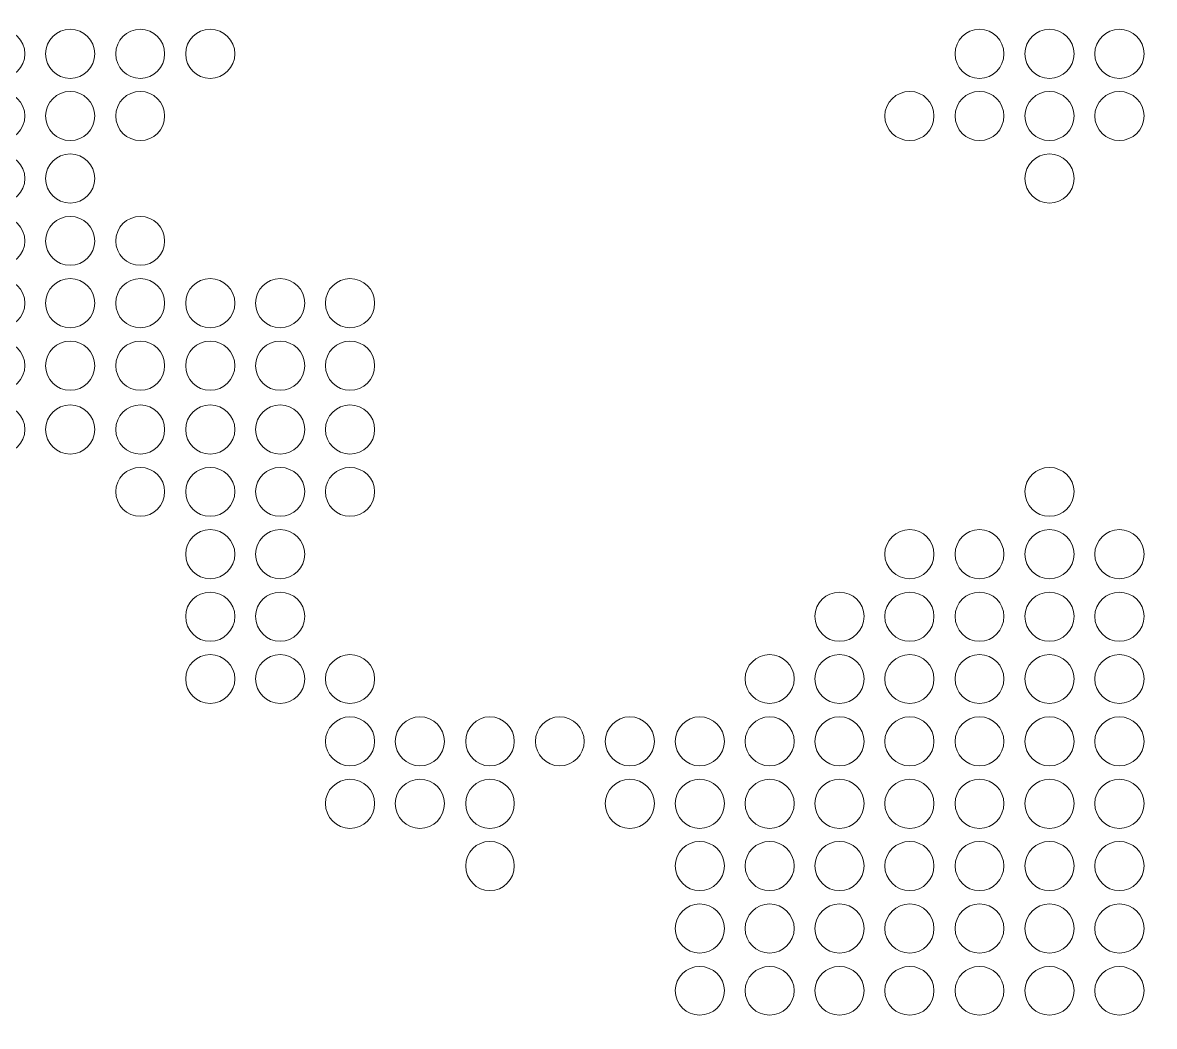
# Model space of a CAD drawing. Header units: inches. Extents: x 243 to 900, y -519 to -86.
# Drawn here: x 357.24 to 397.29, y -312.63 to -277.12 of the extents above; entities that cross this region are included whole.
import ezdxf

# ---------------------------------------------------------------- set-up
doc = ezdxf.new("R2010")
doc.units = ezdxf.units.IN
doc.header["$MEASUREMENT"] = 0
doc.layers.add('Layer 1', color=7, linetype='Continuous')

# ---------------------------------------------------------------- blocks, each defined once
blk = doc.blocks.new('block 3')
at = {"layer": 'Layer 1', "lineweight": 0}
blk.add_open_spline([(898.138, -484.267), (898.138, -494.991), (889.368, -503.763), (878.645, -503.763), (878.645, -503.763), (266.12, -503.763), (266.12, -503.763), (255.397, -503.763), (246.624, -494.991), (246.624, -484.267), (246.624, -484.267), (246.624, -108.507), (246.624, -108.507), (246.624, -97.783), (255.397, -89.011), (266.12, -89.011), (266.12, -89.011), (878.645, -89.011), (878.645, -89.011), (889.368, -89.011), (898.138, -97.783), (898.138, -108.507), (898.138, -108.507), (898.138, -484.267), (898.138, -484.267)], degree=3, knots=[0, 0, 0, 0, 1, 1, 1, 2, 2, 2, 3, 3, 3, 4, 4, 4, 5, 5, 5, 6, 6, 6, 7, 7, 7, 8, 8, 8, 8], dxfattribs=at)
blk = doc.blocks.new('block 2')
at = {"layer": 'Layer 1'}
blk.add_blockref('block 3', (0, 0), dxfattribs=at)
blk = doc.blocks.new('block 68')
at = {"layer": 'Layer 1', "lineweight": 0}
for points in [[(357.322, -278.224), (357.322, -278.698), (356.923, -279.095), (356.449, -279.095), (355.979, -279.095), (355.58, -278.698), (355.58, -278.224), (355.58, -277.736), (355.979, -277.355), (356.449, -277.355), (356.923, -277.355), (357.322, -277.736), (357.322, -278.224)], [(359.794, -278.224), (359.794, -278.698), (359.411, -279.095), (358.921, -279.095), (358.451, -279.095), (358.052, -278.698), (358.052, -278.224), (358.052, -277.736), (358.451, -277.355), (358.921, -277.355), (359.411, -277.355), (359.794, -277.736), (359.794, -278.224)], [(362.266, -278.224), (362.266, -278.698), (361.882, -279.095), (361.409, -279.095), (360.923, -279.095), (360.54, -278.698), (360.54, -278.224), (360.54, -277.736), (360.923, -277.355), (361.409, -277.355), (361.882, -277.355), (362.266, -277.736), (362.266, -278.224)], [(364.751, -278.224), (364.751, -278.698), (364.352, -279.095), (363.881, -279.095), (363.392, -279.095), (363.011, -278.698), (363.011, -278.224), (363.011, -277.736), (363.392, -277.355), (363.881, -277.355), (364.352, -277.355), (364.751, -277.736), (364.751, -278.224)], [(391.959, -278.224), (391.959, -278.698), (391.576, -279.095), (391.102, -279.095), (390.616, -279.095), (390.235, -278.698), (390.235, -278.224), (390.235, -277.736), (390.616, -277.355), (391.102, -277.355), (391.576, -277.355), (391.959, -277.736), (391.959, -278.224)], [(394.442, -278.224), (394.442, -278.698), (394.048, -279.095), (393.577, -279.095), (393.085, -279.095), (392.707, -278.698), (392.707, -278.224), (392.707, -277.736), (393.085, -277.355), (393.577, -277.355), (394.048, -277.355), (394.442, -277.736), (394.442, -278.224)], [(396.919, -278.224), (396.919, -278.698), (396.522, -279.095), (396.046, -279.095), (395.576, -279.095), (395.177, -278.698), (395.177, -278.224), (395.177, -277.736), (395.576, -277.355), (396.046, -277.355), (396.522, -277.355), (396.919, -277.736), (396.919, -278.224)]]:
    blk.add_open_spline(points, degree=3, knots=[0, 0, 0, 0, 1, 1, 1, 2, 2, 2, 3, 3, 3, 4, 4, 4, 4], dxfattribs=at)
blk = doc.blocks.new('block 69')
at = {"layer": 'Layer 1', "lineweight": 0}
for points in [[(357.322, -280.421), (357.322, -280.91), (356.923, -281.29), (356.449, -281.29), (355.979, -281.29), (355.58, -280.91), (355.58, -280.421), (355.58, -279.948), (355.979, -279.552), (356.449, -279.552), (356.923, -279.552), (357.322, -279.948), (357.322, -280.421)], [(359.794, -280.421), (359.794, -280.91), (359.411, -281.29), (358.921, -281.29), (358.451, -281.29), (358.052, -280.91), (358.052, -280.421), (358.052, -279.948), (358.451, -279.552), (358.921, -279.552), (359.411, -279.552), (359.794, -279.948), (359.794, -280.421)], [(362.266, -280.421), (362.266, -280.91), (361.882, -281.29), (361.409, -281.29), (360.923, -281.29), (360.54, -280.91), (360.54, -280.421), (360.54, -279.948), (360.923, -279.552), (361.409, -279.552), (361.882, -279.552), (362.266, -279.948), (362.266, -280.421)], [(389.487, -280.421), (389.487, -280.91), (389.106, -281.29), (388.633, -281.29), (388.144, -281.29), (387.745, -280.91), (387.745, -280.421), (387.745, -279.948), (388.144, -279.552), (388.633, -279.552), (389.106, -279.552), (389.487, -279.948), (389.487, -280.421)], [(391.959, -280.421), (391.959, -280.91), (391.576, -281.29), (391.102, -281.29), (390.616, -281.29), (390.235, -280.91), (390.235, -280.421), (390.235, -279.948), (390.616, -279.552), (391.102, -279.552), (391.576, -279.552), (391.959, -279.948), (391.959, -280.421)], [(394.442, -280.421), (394.442, -280.91), (394.048, -281.29), (393.577, -281.29), (393.085, -281.29), (392.707, -280.91), (392.707, -280.421), (392.707, -279.948), (393.085, -279.552), (393.577, -279.552), (394.048, -279.552), (394.442, -279.948), (394.442, -280.421)], [(396.919, -280.421), (396.919, -280.91), (396.522, -281.29), (396.046, -281.29), (395.576, -281.29), (395.177, -280.91), (395.177, -280.421), (395.177, -279.948), (395.576, -279.552), (396.046, -279.552), (396.522, -279.552), (396.919, -279.948), (396.919, -280.421)]]:
    blk.add_open_spline(points, degree=3, knots=[0, 0, 0, 0, 1, 1, 1, 2, 2, 2, 3, 3, 3, 4, 4, 4, 4], dxfattribs=at)
blk = doc.blocks.new('block 70')
at = {"layer": 'Layer 1', "lineweight": 0}
for points in [[(357.322, -282.635), (357.322, -283.107), (356.923, -283.505), (356.449, -283.505), (355.979, -283.505), (355.58, -283.107), (355.58, -282.635), (355.58, -282.146), (355.979, -281.765), (356.449, -281.765), (356.923, -281.765), (357.322, -282.146), (357.322, -282.635)], [(359.794, -282.635), (359.794, -283.107), (359.411, -283.505), (358.921, -283.505), (358.451, -283.505), (358.052, -283.107), (358.052, -282.635), (358.052, -282.146), (358.451, -281.765), (358.921, -281.765), (359.411, -281.765), (359.794, -282.146), (359.794, -282.635)], [(394.442, -282.635), (394.442, -283.107), (394.048, -283.505), (393.577, -283.505), (393.085, -283.505), (392.707, -283.107), (392.707, -282.635), (392.707, -282.146), (393.085, -281.765), (393.577, -281.765), (394.048, -281.765), (394.442, -282.146), (394.442, -282.635)]]:
    blk.add_open_spline(points, degree=3, knots=[0, 0, 0, 0, 1, 1, 1, 2, 2, 2, 3, 3, 3, 4, 4, 4, 4], dxfattribs=at)
blk = doc.blocks.new('block 71')
at = {"layer": 'Layer 1', "lineweight": 0}
for points in [[(357.322, -284.846), (357.322, -285.32), (356.923, -285.702), (356.449, -285.702), (355.979, -285.702), (355.58, -285.32), (355.58, -284.846), (355.58, -284.359), (355.979, -283.977), (356.449, -283.977), (356.923, -283.977), (357.322, -284.359), (357.322, -284.846)], [(359.794, -284.846), (359.794, -285.32), (359.411, -285.702), (358.921, -285.702), (358.451, -285.702), (358.052, -285.32), (358.052, -284.846), (358.052, -284.359), (358.451, -283.977), (358.921, -283.977), (359.411, -283.977), (359.794, -284.359), (359.794, -284.846)], [(362.266, -284.846), (362.266, -285.32), (361.882, -285.702), (361.409, -285.702), (360.923, -285.702), (360.54, -285.32), (360.54, -284.846), (360.54, -284.359), (360.923, -283.977), (361.409, -283.977), (361.882, -283.977), (362.266, -284.359), (362.266, -284.846)]]:
    blk.add_open_spline(points, degree=3, knots=[0, 0, 0, 0, 1, 1, 1, 2, 2, 2, 3, 3, 3, 4, 4, 4, 4], dxfattribs=at)
blk = doc.blocks.new('block 72')
at = {"layer": 'Layer 1', "lineweight": 0}
for points in [[(357.322, -287.045), (357.322, -287.533), (356.923, -287.913), (356.449, -287.913), (355.979, -287.913), (355.58, -287.533), (355.58, -287.045), (355.58, -286.556), (355.979, -286.174), (356.449, -286.174), (356.923, -286.174), (357.322, -286.556), (357.322, -287.045)], [(359.794, -287.045), (359.794, -287.533), (359.411, -287.913), (358.921, -287.913), (358.451, -287.913), (358.052, -287.533), (358.052, -287.045), (358.052, -286.556), (358.451, -286.174), (358.921, -286.174), (359.411, -286.174), (359.794, -286.556), (359.794, -287.045)], [(362.266, -287.045), (362.266, -287.533), (361.882, -287.913), (361.409, -287.913), (360.923, -287.913), (360.54, -287.533), (360.54, -287.045), (360.54, -286.556), (360.923, -286.174), (361.409, -286.174), (361.882, -286.174), (362.266, -286.556), (362.266, -287.045)], [(364.751, -287.045), (364.751, -287.533), (364.352, -287.913), (363.881, -287.913), (363.392, -287.913), (363.011, -287.533), (363.011, -287.045), (363.011, -286.556), (363.392, -286.174), (363.881, -286.174), (364.352, -286.174), (364.751, -286.556), (364.751, -287.045)], [(367.223, -287.045), (367.223, -287.533), (366.829, -287.913), (366.353, -287.913), (365.867, -287.913), (365.486, -287.533), (365.486, -287.045), (365.486, -286.556), (365.867, -286.174), (366.353, -286.174), (366.829, -286.174), (367.223, -286.556), (367.223, -287.045)], [(369.695, -287.045), (369.695, -287.533), (369.312, -287.913), (368.825, -287.913), (368.352, -287.913), (367.955, -287.533), (367.955, -287.045), (367.955, -286.556), (368.352, -286.174), (368.825, -286.174), (369.312, -286.174), (369.695, -286.556), (369.695, -287.045)]]:
    blk.add_open_spline(points, degree=3, knots=[0, 0, 0, 0, 1, 1, 1, 2, 2, 2, 3, 3, 3, 4, 4, 4, 4], dxfattribs=at)
blk = doc.blocks.new('block 73')
at = {"layer": 'Layer 1', "lineweight": 0}
for points in [[(357.322, -289.256), (357.322, -289.728), (356.923, -290.128), (356.449, -290.128), (355.979, -290.128), (355.58, -289.728), (355.58, -289.256), (355.58, -288.769), (355.979, -288.387), (356.449, -288.387), (356.923, -288.387), (357.322, -288.769), (357.322, -289.256)], [(359.794, -289.256), (359.794, -289.728), (359.411, -290.128), (358.921, -290.128), (358.451, -290.128), (358.052, -289.728), (358.052, -289.256), (358.052, -288.769), (358.451, -288.387), (358.921, -288.387), (359.411, -288.387), (359.794, -288.769), (359.794, -289.256)], [(362.266, -289.256), (362.266, -289.728), (361.882, -290.128), (361.409, -290.128), (360.923, -290.128), (360.54, -289.728), (360.54, -289.256), (360.54, -288.769), (360.923, -288.387), (361.409, -288.387), (361.882, -288.387), (362.266, -288.769), (362.266, -289.256)], [(364.751, -289.256), (364.751, -289.728), (364.352, -290.128), (363.881, -290.128), (363.392, -290.128), (363.011, -289.728), (363.011, -289.256), (363.011, -288.769), (363.392, -288.387), (363.881, -288.387), (364.352, -288.387), (364.751, -288.769), (364.751, -289.256)], [(367.223, -289.256), (367.223, -289.728), (366.829, -290.128), (366.353, -290.128), (365.867, -290.128), (365.486, -289.728), (365.486, -289.256), (365.486, -288.769), (365.867, -288.387), (366.353, -288.387), (366.829, -288.387), (367.223, -288.769), (367.223, -289.256)], [(369.695, -289.256), (369.695, -289.728), (369.312, -290.128), (368.825, -290.128), (368.352, -290.128), (367.955, -289.728), (367.955, -289.256), (367.955, -288.769), (368.352, -288.387), (368.825, -288.387), (369.312, -288.387), (369.695, -288.769), (369.695, -289.256)]]:
    blk.add_open_spline(points, degree=3, knots=[0, 0, 0, 0, 1, 1, 1, 2, 2, 2, 3, 3, 3, 4, 4, 4, 4], dxfattribs=at)
blk = doc.blocks.new('block 5')
at = {"layer": 'Layer 1'}
for name in ['block 68', 'block 69', 'block 70', 'block 71', 'block 72', 'block 73']:
    blk.add_blockref(name, (0, 0), dxfattribs=at)
blk = doc.blocks.new('block 75')
at = {"layer": 'Layer 1', "lineweight": 0}
for points in [[(357.322, -291.516), (357.322, -291.988), (356.923, -292.385), (356.449, -292.385), (355.979, -292.385), (355.58, -291.988), (355.58, -291.516), (355.58, -291.026), (355.979, -290.646), (356.449, -290.646), (356.923, -290.646), (357.322, -291.026), (357.322, -291.516)], [(359.794, -291.516), (359.794, -291.988), (359.411, -292.385), (358.921, -292.385), (358.451, -292.385), (358.052, -291.988), (358.052, -291.516), (358.052, -291.026), (358.451, -290.646), (358.921, -290.646), (359.411, -290.646), (359.794, -291.026), (359.794, -291.516)], [(362.266, -291.516), (362.266, -291.988), (361.882, -292.385), (361.409, -292.385), (360.923, -292.385), (360.54, -291.988), (360.54, -291.516), (360.54, -291.026), (360.923, -290.646), (361.409, -290.646), (361.882, -290.646), (362.266, -291.026), (362.266, -291.516)], [(364.751, -291.516), (364.751, -291.988), (364.352, -292.385), (363.881, -292.385), (363.392, -292.385), (363.011, -291.988), (363.011, -291.516), (363.011, -291.026), (363.392, -290.646), (363.881, -290.646), (364.352, -290.646), (364.751, -291.026), (364.751, -291.516)], [(367.223, -291.516), (367.223, -291.988), (366.829, -292.385), (366.353, -292.385), (365.867, -292.385), (365.486, -291.988), (365.486, -291.516), (365.486, -291.026), (365.867, -290.646), (366.353, -290.646), (366.829, -290.646), (367.223, -291.026), (367.223, -291.516)], [(369.695, -291.516), (369.695, -291.988), (369.312, -292.385), (368.825, -292.385), (368.352, -292.385), (367.955, -291.988), (367.955, -291.516), (367.955, -291.026), (368.352, -290.646), (368.825, -290.646), (369.312, -290.646), (369.695, -291.026), (369.695, -291.516)]]:
    blk.add_open_spline(points, degree=3, knots=[0, 0, 0, 0, 1, 1, 1, 2, 2, 2, 3, 3, 3, 4, 4, 4, 4], dxfattribs=at)
blk = doc.blocks.new('block 76')
at = {"layer": 'Layer 1', "lineweight": 0}
for points in [[(362.266, -293.711), (362.266, -294.199), (361.882, -294.584), (361.409, -294.584), (360.923, -294.584), (360.54, -294.199), (360.54, -293.711), (360.54, -293.241), (360.923, -292.857), (361.409, -292.857), (361.882, -292.857), (362.266, -293.241), (362.266, -293.711)], [(364.751, -293.711), (364.751, -294.199), (364.352, -294.584), (363.881, -294.584), (363.392, -294.584), (363.011, -294.199), (363.011, -293.711), (363.011, -293.241), (363.392, -292.857), (363.881, -292.857), (364.352, -292.857), (364.751, -293.241), (364.751, -293.711)], [(367.223, -293.711), (367.223, -294.199), (366.829, -294.584), (366.353, -294.584), (365.867, -294.584), (365.486, -294.199), (365.486, -293.711), (365.486, -293.241), (365.867, -292.857), (366.353, -292.857), (366.829, -292.857), (367.223, -293.241), (367.223, -293.711)], [(369.695, -293.711), (369.695, -294.199), (369.312, -294.584), (368.825, -294.584), (368.352, -294.584), (367.955, -294.199), (367.955, -293.711), (367.955, -293.241), (368.352, -292.857), (368.825, -292.857), (369.312, -292.857), (369.695, -293.241), (369.695, -293.711)], [(394.442, -293.711), (394.442, -294.199), (394.048, -294.584), (393.577, -294.584), (393.085, -294.584), (392.707, -294.199), (392.707, -293.711), (392.707, -293.241), (393.085, -292.857), (393.577, -292.857), (394.048, -292.857), (394.442, -293.241), (394.442, -293.711)]]:
    blk.add_open_spline(points, degree=3, knots=[0, 0, 0, 0, 1, 1, 1, 2, 2, 2, 3, 3, 3, 4, 4, 4, 4], dxfattribs=at)
blk = doc.blocks.new('block 77')
at = {"layer": 'Layer 1', "lineweight": 0}
for points in [[(364.751, -295.926), (364.751, -296.412), (364.352, -296.794), (363.881, -296.794), (363.392, -296.794), (363.011, -296.412), (363.011, -295.926), (363.011, -295.452), (363.392, -295.054), (363.881, -295.054), (364.352, -295.054), (364.751, -295.452), (364.751, -295.926)], [(367.223, -295.926), (367.223, -296.412), (366.829, -296.794), (366.353, -296.794), (365.867, -296.794), (365.486, -296.412), (365.486, -295.926), (365.486, -295.452), (365.867, -295.054), (366.353, -295.054), (366.829, -295.054), (367.223, -295.452), (367.223, -295.926)], [(389.487, -295.926), (389.487, -296.412), (389.106, -296.794), (388.633, -296.794), (388.144, -296.794), (387.745, -296.412), (387.745, -295.926), (387.745, -295.452), (388.144, -295.054), (388.633, -295.054), (389.106, -295.054), (389.487, -295.452), (389.487, -295.926)], [(391.959, -295.926), (391.959, -296.412), (391.576, -296.794), (391.102, -296.794), (390.616, -296.794), (390.235, -296.412), (390.235, -295.926), (390.235, -295.452), (390.616, -295.054), (391.102, -295.054), (391.576, -295.054), (391.959, -295.452), (391.959, -295.926)], [(394.442, -295.926), (394.442, -296.412), (394.048, -296.794), (393.577, -296.794), (393.085, -296.794), (392.707, -296.412), (392.707, -295.926), (392.707, -295.452), (393.085, -295.054), (393.577, -295.054), (394.048, -295.054), (394.442, -295.452), (394.442, -295.926)], [(396.919, -295.926), (396.919, -296.412), (396.522, -296.794), (396.046, -296.794), (395.576, -296.794), (395.177, -296.412), (395.177, -295.926), (395.177, -295.452), (395.576, -295.054), (396.046, -295.054), (396.522, -295.054), (396.919, -295.452), (396.919, -295.926)]]:
    blk.add_open_spline(points, degree=3, knots=[0, 0, 0, 0, 1, 1, 1, 2, 2, 2, 3, 3, 3, 4, 4, 4, 4], dxfattribs=at)
blk = doc.blocks.new('block 78')
at = {"layer": 'Layer 1', "lineweight": 0}
for points in [[(364.751, -298.123), (364.751, -298.612), (364.352, -299.008), (363.881, -299.008), (363.392, -299.008), (363.011, -298.612), (363.011, -298.123), (363.011, -297.649), (363.392, -297.27), (363.881, -297.27), (364.352, -297.27), (364.751, -297.649), (364.751, -298.123)], [(367.223, -298.123), (367.223, -298.612), (366.829, -299.008), (366.353, -299.008), (365.867, -299.008), (365.486, -298.612), (365.486, -298.123), (365.486, -297.649), (365.867, -297.27), (366.353, -297.27), (366.829, -297.27), (367.223, -297.649), (367.223, -298.123)], [(387.012, -298.123), (387.012, -298.612), (386.632, -299.008), (386.145, -299.008), (385.669, -299.008), (385.275, -298.612), (385.275, -298.123), (385.275, -297.649), (385.669, -297.27), (386.145, -297.27), (386.632, -297.27), (387.012, -297.649), (387.012, -298.123)], [(389.487, -298.123), (389.487, -298.612), (389.106, -299.008), (388.633, -299.008), (388.144, -299.008), (387.745, -298.612), (387.745, -298.123), (387.745, -297.649), (388.144, -297.27), (388.633, -297.27), (389.106, -297.27), (389.487, -297.649), (389.487, -298.123)], [(391.959, -298.123), (391.959, -298.612), (391.576, -299.008), (391.102, -299.008), (390.616, -299.008), (390.235, -298.612), (390.235, -298.123), (390.235, -297.649), (390.616, -297.27), (391.102, -297.27), (391.576, -297.27), (391.959, -297.649), (391.959, -298.123)], [(394.442, -298.123), (394.442, -298.612), (394.048, -299.008), (393.577, -299.008), (393.085, -299.008), (392.707, -298.612), (392.707, -298.123), (392.707, -297.649), (393.085, -297.27), (393.577, -297.27), (394.048, -297.27), (394.442, -297.649), (394.442, -298.123)], [(396.919, -298.123), (396.919, -298.612), (396.522, -299.008), (396.046, -299.008), (395.576, -299.008), (395.177, -298.612), (395.177, -298.123), (395.177, -297.649), (395.576, -297.27), (396.046, -297.27), (396.522, -297.27), (396.919, -297.649), (396.919, -298.123)]]:
    blk.add_open_spline(points, degree=3, knots=[0, 0, 0, 0, 1, 1, 1, 2, 2, 2, 3, 3, 3, 4, 4, 4, 4], dxfattribs=at)
blk = doc.blocks.new('block 79')
at = {"layer": 'Layer 1', "lineweight": 0}
for points in [[(364.751, -300.334), (364.751, -300.823), (364.352, -301.205), (363.881, -301.205), (363.392, -301.205), (363.011, -300.823), (363.011, -300.334), (363.011, -299.861), (363.392, -299.48), (363.881, -299.48), (364.352, -299.48), (364.751, -299.861), (364.751, -300.334)], [(367.223, -300.334), (367.223, -300.823), (366.829, -301.205), (366.353, -301.205), (365.867, -301.205), (365.486, -300.823), (365.486, -300.334), (365.486, -299.861), (365.867, -299.48), (366.353, -299.48), (366.829, -299.48), (367.223, -299.861), (367.223, -300.334)], [(369.695, -300.334), (369.695, -300.823), (369.312, -301.205), (368.825, -301.205), (368.352, -301.205), (367.955, -300.823), (367.955, -300.334), (367.955, -299.861), (368.352, -299.48), (368.825, -299.48), (369.312, -299.48), (369.695, -299.861), (369.695, -300.334)], [(384.543, -300.334), (384.543, -300.823), (384.144, -301.205), (383.673, -301.205), (383.2, -301.205), (382.803, -300.823), (382.803, -300.334), (382.803, -299.861), (383.2, -299.48), (383.673, -299.48), (384.144, -299.48), (384.543, -299.861), (384.543, -300.334)], [(387.012, -300.334), (387.012, -300.823), (386.632, -301.205), (386.145, -301.205), (385.669, -301.205), (385.275, -300.823), (385.275, -300.334), (385.275, -299.861), (385.669, -299.48), (386.145, -299.48), (386.632, -299.48), (387.012, -299.861), (387.012, -300.334)], [(389.487, -300.334), (389.487, -300.823), (389.106, -301.205), (388.633, -301.205), (388.144, -301.205), (387.745, -300.823), (387.745, -300.334), (387.745, -299.861), (388.144, -299.48), (388.633, -299.48), (389.106, -299.48), (389.487, -299.861), (389.487, -300.334)], [(391.959, -300.334), (391.959, -300.823), (391.576, -301.205), (391.102, -301.205), (390.616, -301.205), (390.235, -300.823), (390.235, -300.334), (390.235, -299.861), (390.616, -299.48), (391.102, -299.48), (391.576, -299.48), (391.959, -299.861), (391.959, -300.334)], [(394.442, -300.334), (394.442, -300.823), (394.048, -301.205), (393.577, -301.205), (393.085, -301.205), (392.707, -300.823), (392.707, -300.334), (392.707, -299.861), (393.085, -299.48), (393.577, -299.48), (394.048, -299.48), (394.442, -299.861), (394.442, -300.334)], [(396.919, -300.334), (396.919, -300.823), (396.522, -301.205), (396.046, -301.205), (395.576, -301.205), (395.177, -300.823), (395.177, -300.334), (395.177, -299.861), (395.576, -299.48), (396.046, -299.48), (396.522, -299.48), (396.919, -299.861), (396.919, -300.334)]]:
    blk.add_open_spline(points, degree=3, knots=[0, 0, 0, 0, 1, 1, 1, 2, 2, 2, 3, 3, 3, 4, 4, 4, 4], dxfattribs=at)
blk = doc.blocks.new('block 80')
at = {"layer": 'Layer 1', "lineweight": 0}
for points in [[(369.695, -302.548), (369.695, -303.02), (369.312, -303.417), (368.825, -303.417), (368.352, -303.417), (367.955, -303.02), (367.955, -302.548), (367.955, -302.073), (368.352, -301.679), (368.825, -301.679), (369.312, -301.679), (369.695, -302.073), (369.695, -302.548)], [(372.167, -302.548), (372.167, -303.02), (371.786, -303.417), (371.3, -303.417), (370.824, -303.417), (370.427, -303.02), (370.427, -302.548), (370.427, -302.073), (370.824, -301.679), (371.3, -301.679), (371.786, -301.679), (372.167, -302.073), (372.167, -302.548)], [(374.639, -302.548), (374.639, -303.02), (374.258, -303.417), (373.767, -303.417), (373.299, -303.417), (372.918, -303.02), (372.918, -302.548), (372.918, -302.073), (373.299, -301.679), (373.767, -301.679), (374.258, -301.679), (374.639, -302.073), (374.639, -302.548)], [(377.111, -302.548), (377.111, -303.02), (376.73, -303.417), (376.241, -303.417), (375.768, -303.417), (375.387, -303.02), (375.387, -302.548), (375.387, -302.073), (375.768, -301.679), (376.241, -301.679), (376.73, -301.679), (377.111, -302.073), (377.111, -302.548)], [(379.599, -302.548), (379.599, -303.02), (379.202, -303.417), (378.729, -303.417), (378.24, -303.417), (377.859, -303.02), (377.859, -302.548), (377.859, -302.073), (378.24, -301.679), (378.729, -301.679), (379.202, -301.679), (379.599, -302.073), (379.599, -302.548)], [(382.071, -302.548), (382.071, -303.02), (381.674, -303.417), (381.196, -303.417), (380.728, -303.417), (380.334, -303.02), (380.334, -302.548), (380.334, -302.073), (380.728, -301.679), (381.196, -301.679), (381.674, -301.679), (382.071, -302.073), (382.071, -302.548)], [(384.543, -302.548), (384.543, -303.02), (384.144, -303.417), (383.673, -303.417), (383.2, -303.417), (382.803, -303.02), (382.803, -302.548), (382.803, -302.073), (383.2, -301.679), (383.673, -301.679), (384.144, -301.679), (384.543, -302.073), (384.543, -302.548)], [(387.012, -302.548), (387.012, -303.02), (386.632, -303.417), (386.145, -303.417), (385.669, -303.417), (385.275, -303.02), (385.275, -302.548), (385.275, -302.073), (385.669, -301.679), (386.145, -301.679), (386.632, -301.679), (387.012, -302.073), (387.012, -302.548)], [(389.487, -302.548), (389.487, -303.02), (389.106, -303.417), (388.633, -303.417), (388.144, -303.417), (387.745, -303.02), (387.745, -302.548), (387.745, -302.073), (388.144, -301.679), (388.633, -301.679), (389.106, -301.679), (389.487, -302.073), (389.487, -302.548)], [(391.959, -302.548), (391.959, -303.02), (391.576, -303.417), (391.102, -303.417), (390.616, -303.417), (390.235, -303.02), (390.235, -302.548), (390.235, -302.073), (390.616, -301.679), (391.102, -301.679), (391.576, -301.679), (391.959, -302.073), (391.959, -302.548)], [(394.442, -302.548), (394.442, -303.02), (394.048, -303.417), (393.577, -303.417), (393.085, -303.417), (392.707, -303.02), (392.707, -302.548), (392.707, -302.073), (393.085, -301.679), (393.577, -301.679), (394.048, -301.679), (394.442, -302.073), (394.442, -302.548)], [(396.919, -302.548), (396.919, -303.02), (396.522, -303.417), (396.046, -303.417), (395.576, -303.417), (395.177, -303.02), (395.177, -302.548), (395.177, -302.073), (395.576, -301.679), (396.046, -301.679), (396.522, -301.679), (396.919, -302.073), (396.919, -302.548)]]:
    blk.add_open_spline(points, degree=3, knots=[0, 0, 0, 0, 1, 1, 1, 2, 2, 2, 3, 3, 3, 4, 4, 4, 4], dxfattribs=at)
blk = doc.blocks.new('block 81')
at = {"layer": 'Layer 1', "lineweight": 0}
for points in [[(369.695, -304.744), (369.695, -305.233), (369.312, -305.63), (368.825, -305.63), (368.352, -305.63), (367.955, -305.233), (367.955, -304.744), (367.955, -304.271), (368.352, -303.89), (368.825, -303.89), (369.312, -303.89), (369.695, -304.271), (369.695, -304.744)], [(372.167, -304.744), (372.167, -305.233), (371.786, -305.63), (371.3, -305.63), (370.824, -305.63), (370.427, -305.233), (370.427, -304.744), (370.427, -304.271), (370.824, -303.89), (371.3, -303.89), (371.786, -303.89), (372.167, -304.271), (372.167, -304.744)], [(374.639, -304.744), (374.639, -305.233), (374.258, -305.63), (373.767, -305.63), (373.299, -305.63), (372.918, -305.233), (372.918, -304.744), (372.918, -304.271), (373.299, -303.89), (373.767, -303.89), (374.258, -303.89), (374.639, -304.271), (374.639, -304.744)], [(379.599, -304.744), (379.599, -305.233), (379.202, -305.63), (378.729, -305.63), (378.24, -305.63), (377.859, -305.233), (377.859, -304.744), (377.859, -304.271), (378.24, -303.89), (378.729, -303.89), (379.202, -303.89), (379.599, -304.271), (379.599, -304.744)], [(382.071, -304.744), (382.071, -305.233), (381.674, -305.63), (381.196, -305.63), (380.728, -305.63), (380.334, -305.233), (380.334, -304.744), (380.334, -304.271), (380.728, -303.89), (381.196, -303.89), (381.674, -303.89), (382.071, -304.271), (382.071, -304.744)], [(384.543, -304.744), (384.543, -305.233), (384.144, -305.63), (383.673, -305.63), (383.2, -305.63), (382.803, -305.233), (382.803, -304.744), (382.803, -304.271), (383.2, -303.89), (383.673, -303.89), (384.144, -303.89), (384.543, -304.271), (384.543, -304.744)], [(387.012, -304.744), (387.012, -305.233), (386.632, -305.63), (386.145, -305.63), (385.669, -305.63), (385.275, -305.233), (385.275, -304.744), (385.275, -304.271), (385.669, -303.89), (386.145, -303.89), (386.632, -303.89), (387.012, -304.271), (387.012, -304.744)], [(389.487, -304.744), (389.487, -305.233), (389.106, -305.63), (388.633, -305.63), (388.144, -305.63), (387.745, -305.233), (387.745, -304.744), (387.745, -304.271), (388.144, -303.89), (388.633, -303.89), (389.106, -303.89), (389.487, -304.271), (389.487, -304.744)], [(391.959, -304.744), (391.959, -305.233), (391.576, -305.63), (391.102, -305.63), (390.616, -305.63), (390.235, -305.233), (390.235, -304.744), (390.235, -304.271), (390.616, -303.89), (391.102, -303.89), (391.576, -303.89), (391.959, -304.271), (391.959, -304.744)], [(394.442, -304.744), (394.442, -305.233), (394.048, -305.63), (393.577, -305.63), (393.085, -305.63), (392.707, -305.233), (392.707, -304.744), (392.707, -304.271), (393.085, -303.89), (393.577, -303.89), (394.048, -303.89), (394.442, -304.271), (394.442, -304.744)], [(396.919, -304.744), (396.919, -305.233), (396.522, -305.63), (396.046, -305.63), (395.576, -305.63), (395.177, -305.233), (395.177, -304.744), (395.177, -304.271), (395.576, -303.89), (396.046, -303.89), (396.522, -303.89), (396.919, -304.271), (396.919, -304.744)]]:
    blk.add_open_spline(points, degree=3, knots=[0, 0, 0, 0, 1, 1, 1, 2, 2, 2, 3, 3, 3, 4, 4, 4, 4], dxfattribs=at)
blk = doc.blocks.new('block 82')
at = {"layer": 'Layer 1', "lineweight": 0}
for points in [[(374.639, -306.956), (374.639, -307.43), (374.258, -307.83), (373.767, -307.83), (373.299, -307.83), (372.918, -307.43), (372.918, -306.956), (372.918, -306.484), (373.299, -306.087), (373.767, -306.087), (374.258, -306.087), (374.639, -306.484), (374.639, -306.956)], [(382.071, -306.956), (382.071, -307.43), (381.674, -307.83), (381.196, -307.83), (380.728, -307.83), (380.334, -307.43), (380.334, -306.956), (380.334, -306.484), (380.728, -306.087), (381.196, -306.087), (381.674, -306.087), (382.071, -306.484), (382.071, -306.956)], [(384.543, -306.956), (384.543, -307.43), (384.144, -307.83), (383.673, -307.83), (383.2, -307.83), (382.803, -307.43), (382.803, -306.956), (382.803, -306.484), (383.2, -306.087), (383.673, -306.087), (384.144, -306.087), (384.543, -306.484), (384.543, -306.956)], [(387.012, -306.956), (387.012, -307.43), (386.632, -307.83), (386.145, -307.83), (385.669, -307.83), (385.275, -307.43), (385.275, -306.956), (385.275, -306.484), (385.669, -306.087), (386.145, -306.087), (386.632, -306.087), (387.012, -306.484), (387.012, -306.956)], [(389.487, -306.956), (389.487, -307.43), (389.106, -307.83), (388.633, -307.83), (388.144, -307.83), (387.745, -307.43), (387.745, -306.956), (387.745, -306.484), (388.144, -306.087), (388.633, -306.087), (389.106, -306.087), (389.487, -306.484), (389.487, -306.956)], [(391.959, -306.956), (391.959, -307.43), (391.576, -307.83), (391.102, -307.83), (390.616, -307.83), (390.235, -307.43), (390.235, -306.956), (390.235, -306.484), (390.616, -306.087), (391.102, -306.087), (391.576, -306.087), (391.959, -306.484), (391.959, -306.956)], [(394.442, -306.956), (394.442, -307.43), (394.048, -307.83), (393.577, -307.83), (393.085, -307.83), (392.707, -307.43), (392.707, -306.956), (392.707, -306.484), (393.085, -306.087), (393.577, -306.087), (394.048, -306.087), (394.442, -306.484), (394.442, -306.956)], [(396.919, -306.956), (396.919, -307.43), (396.522, -307.83), (396.046, -307.83), (395.576, -307.83), (395.177, -307.43), (395.177, -306.956), (395.177, -306.484), (395.576, -306.087), (396.046, -306.087), (396.522, -306.087), (396.919, -306.484), (396.919, -306.956)]]:
    blk.add_open_spline(points, degree=3, knots=[0, 0, 0, 0, 1, 1, 1, 2, 2, 2, 3, 3, 3, 4, 4, 4, 4], dxfattribs=at)
blk = doc.blocks.new('block 83')
at = {"layer": 'Layer 1', "lineweight": 0}
for points in [[(382.071, -309.173), (382.071, -309.643), (381.674, -310.04), (381.196, -310.04), (380.728, -310.04), (380.334, -309.643), (380.334, -309.173), (380.334, -308.695), (380.728, -308.299), (381.196, -308.299), (381.674, -308.299), (382.071, -308.695), (382.071, -309.173)], [(384.543, -309.173), (384.543, -309.643), (384.144, -310.04), (383.673, -310.04), (383.2, -310.04), (382.803, -309.643), (382.803, -309.173), (382.803, -308.695), (383.2, -308.299), (383.673, -308.299), (384.144, -308.299), (384.543, -308.695), (384.543, -309.173)], [(387.012, -309.173), (387.012, -309.643), (386.632, -310.04), (386.145, -310.04), (385.669, -310.04), (385.275, -309.643), (385.275, -309.173), (385.275, -308.695), (385.669, -308.299), (386.145, -308.299), (386.632, -308.299), (387.012, -308.695), (387.012, -309.173)], [(389.487, -309.173), (389.487, -309.643), (389.106, -310.04), (388.633, -310.04), (388.144, -310.04), (387.745, -309.643), (387.745, -309.173), (387.745, -308.695), (388.144, -308.299), (388.633, -308.299), (389.106, -308.299), (389.487, -308.695), (389.487, -309.173)], [(391.959, -309.173), (391.959, -309.643), (391.576, -310.04), (391.102, -310.04), (390.616, -310.04), (390.235, -309.643), (390.235, -309.173), (390.235, -308.695), (390.616, -308.299), (391.102, -308.299), (391.576, -308.299), (391.959, -308.695), (391.959, -309.173)], [(394.442, -309.173), (394.442, -309.643), (394.048, -310.04), (393.577, -310.04), (393.085, -310.04), (392.707, -309.643), (392.707, -309.173), (392.707, -308.695), (393.085, -308.299), (393.577, -308.299), (394.048, -308.299), (394.442, -308.695), (394.442, -309.173)], [(396.919, -309.173), (396.919, -309.643), (396.522, -310.04), (396.046, -310.04), (395.576, -310.04), (395.177, -309.643), (395.177, -309.173), (395.177, -308.695), (395.576, -308.299), (396.046, -308.299), (396.522, -308.299), (396.919, -308.695), (396.919, -309.173)]]:
    blk.add_open_spline(points, degree=3, knots=[0, 0, 0, 0, 1, 1, 1, 2, 2, 2, 3, 3, 3, 4, 4, 4, 4], dxfattribs=at)
blk = doc.blocks.new('block 84')
at = {"layer": 'Layer 1', "lineweight": 0}
for points in [[(382.071, -311.368), (382.071, -311.856), (381.674, -312.235), (381.196, -312.235), (380.728, -312.235), (380.334, -311.856), (380.334, -311.368), (380.334, -310.894), (380.728, -310.514), (381.196, -310.514), (381.674, -310.514), (382.071, -310.894), (382.071, -311.368)], [(384.543, -311.368), (384.543, -311.856), (384.144, -312.235), (383.673, -312.235), (383.2, -312.235), (382.803, -311.856), (382.803, -311.368), (382.803, -310.894), (383.2, -310.514), (383.673, -310.514), (384.144, -310.514), (384.543, -310.894), (384.543, -311.368)], [(387.012, -311.368), (387.012, -311.856), (386.632, -312.235), (386.145, -312.235), (385.669, -312.235), (385.275, -311.856), (385.275, -311.368), (385.275, -310.894), (385.669, -310.514), (386.145, -310.514), (386.632, -310.514), (387.012, -310.894), (387.012, -311.368)], [(389.487, -311.368), (389.487, -311.856), (389.106, -312.235), (388.633, -312.235), (388.144, -312.235), (387.745, -311.856), (387.745, -311.368), (387.745, -310.894), (388.144, -310.514), (388.633, -310.514), (389.106, -310.514), (389.487, -310.894), (389.487, -311.368)], [(391.959, -311.368), (391.959, -311.856), (391.576, -312.235), (391.102, -312.235), (390.616, -312.235), (390.235, -311.856), (390.235, -311.368), (390.235, -310.894), (390.616, -310.514), (391.102, -310.514), (391.576, -310.514), (391.959, -310.894), (391.959, -311.368)], [(394.442, -311.368), (394.442, -311.856), (394.048, -312.235), (393.577, -312.235), (393.085, -312.235), (392.707, -311.856), (392.707, -311.368), (392.707, -310.894), (393.085, -310.514), (393.577, -310.514), (394.048, -310.514), (394.442, -310.894), (394.442, -311.368)], [(396.919, -311.368), (396.919, -311.856), (396.522, -312.235), (396.046, -312.235), (395.576, -312.235), (395.177, -311.856), (395.177, -311.368), (395.177, -310.894), (395.576, -310.514), (396.046, -310.514), (396.522, -310.514), (396.919, -310.894), (396.919, -311.368)]]:
    blk.add_open_spline(points, degree=3, knots=[0, 0, 0, 0, 1, 1, 1, 2, 2, 2, 3, 3, 3, 4, 4, 4, 4], dxfattribs=at)
blk = doc.blocks.new('block 74')
at = {"layer": 'Layer 1'}
for name in ['block 75', 'block 76', 'block 77', 'block 78', 'block 79', 'block 80', 'block 81', 'block 82', 'block 83', 'block 84']:
    blk.add_blockref(name, (0, 0), dxfattribs=at)
blk = doc.blocks.new('block 4')
at = {"layer": 'Layer 1'}
for name in ['block 5', 'block 74']:
    blk.add_blockref(name, (0, 0), dxfattribs=at)

msp = doc.modelspace()

# ---------------------------------------------------------------- linework, layer by layer
at = {"layer": 'Layer 1', "lineweight": 0}
msp.add_open_spline([(771.889, -89.011), (771.889, -89.011), (266.12, -89.011), (266.12, -89.011), (255.397, -89.011), (246.624, -97.783), (246.624, -108.507), (246.624, -108.507), (246.624, -499.044), (246.624, -499.044), (246.624, -509.767), (255.397, -518.54), (266.12, -518.54), (266.12, -518.54), (371.556, -518.54), (371.556, -518.54), (400.967, -304.591), (562.913, -132.915), (771.889, -89.011)], degree=3, knots=[0, 0, 0, 0, 1, 1, 1, 2, 2, 2, 3, 3, 3, 4, 4, 4, 5, 5, 5, 6, 6, 6, 6], dxfattribs=at)

# ---------------------------------------------------------------- block references
at = {"layer": 'Layer 1'}
for name in ['block 2', 'block 4']:
    msp.add_blockref(name, (0, 0), dxfattribs=at)

doc.saveas('drawing.dxf')
